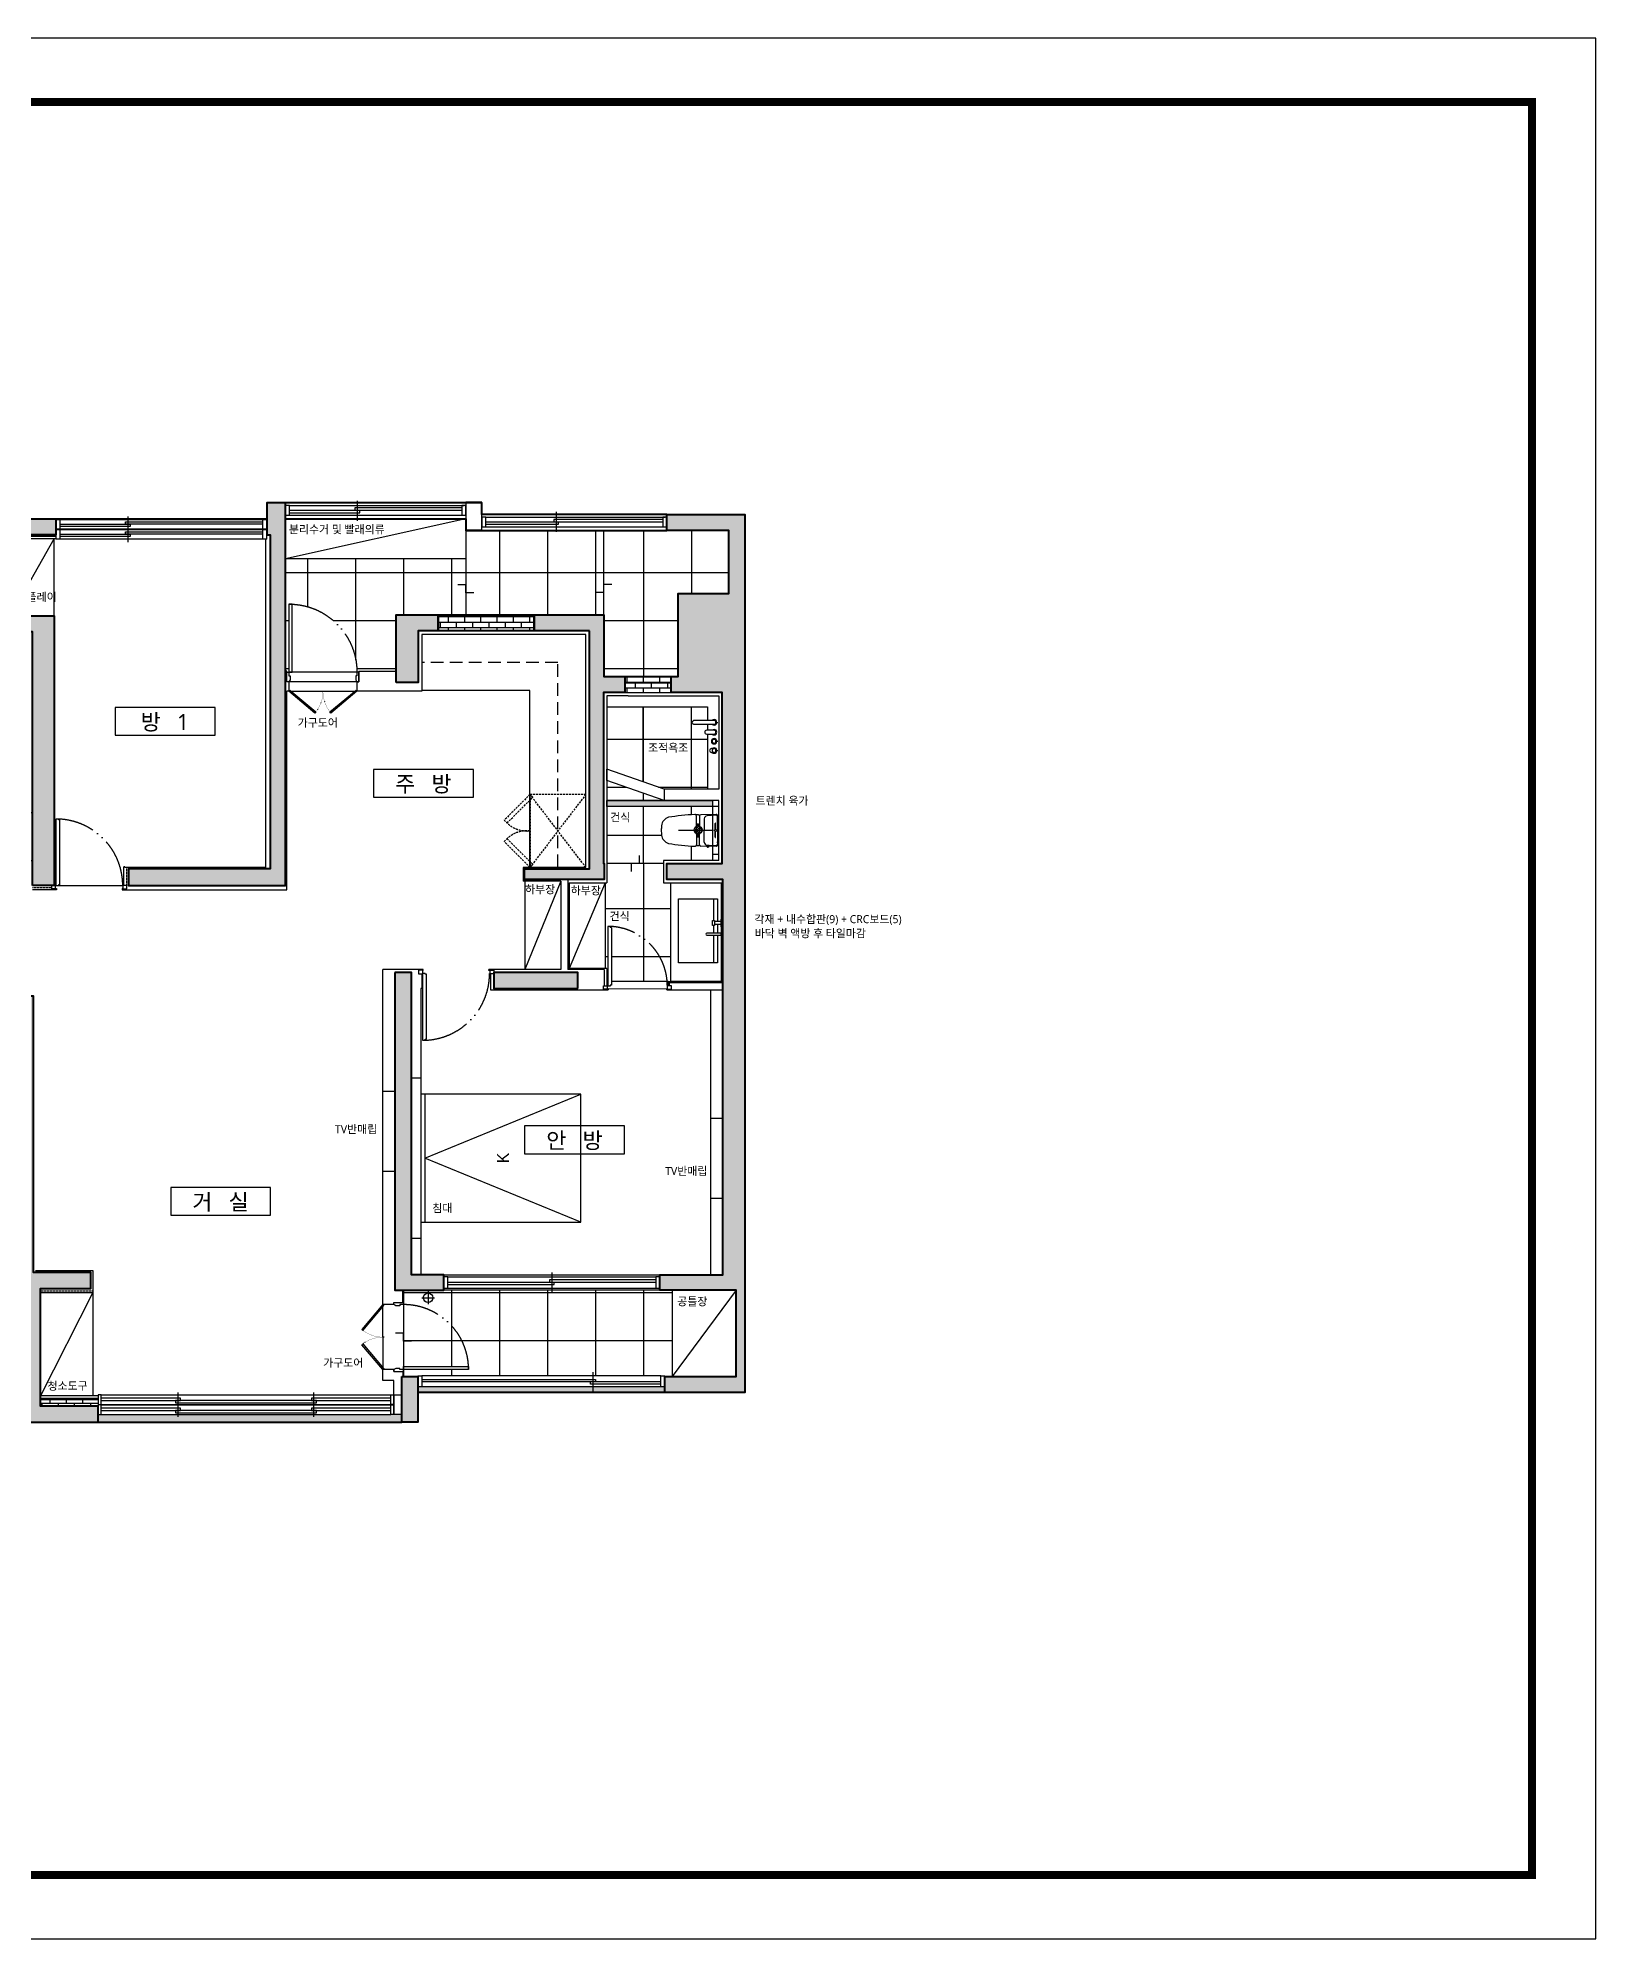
# Model space of a CAD drawing. Header units: millimetres. Extents: x 0 to 460316, y -63250 to 103204.
# Drawn here: x 182121 to 201600, y 79444 to 103204 of the extents above; entities that cross this region are included whole.
import ezdxf
from ezdxf.enums import TextEntityAlignment as Align

# ---------------------------------------------------------------- set-up
doc = ezdxf.new("R2010")
doc.units = ezdxf.units.MM
doc.header["$LTSCALE"] = 25
for name, pattern in [('ACAD_ISO05W100', [33, 24, -3, 0, -3, 0, -3]), ('DASHED', [0.75, 0.5, -0.25]), ('DASHEDX2', [1.5, 1, -0.5]), ('DOT', [0.25, 0, -0.25]), ('HIDDEN', [9.525, 6.35, -3.175])]:
    doc.linetypes.add(name, pattern=pattern)
for name, color, linetype in [('06-FUR', 6, 'Continuous'), ('2-con', 2, 'Continuous'), ('3.기호.계단선', 30, 'Continuous'), ('ac-door', 30, 'Continuous'), ('ac-furniture', 152, 'Continuous'), ('ac-insul', 5, 'BATTING'), ('ac-Ref', 8, 'Continuous'), ('ac-text', 7, 'Continuous'), ('ac-wall', 241, 'Continuous'), ('ac-wall-con', 2, 'Continuous'), ('ac-wall-fin', 3, 'Continuous'), ('ac-window', 140, 'Continuous'), ('BATH', 4, 'Continuous'), ('CO-BATH', 6, 'Continuous'), ('가구', 1, 'Continuous')]:
    doc.layers.add(name, color=color, linetype=linetype)
doc.styles.add('HY견고딕', font='H2GTRE.TTF')
doc.styles.add('맑은고딕', font='malgun.ttf')
doc.styles.add('이윤정', font='l_10646.ttf')
doc.linetypes.add('BATTING', pattern='A,0.00254,-2.54,[134,ltypeshp.shx,S=2.54,R=0,X=-2.54,Y=0],-5.08,[134,ltypeshp.shx,S=2.54,R=180,X=2.54,Y=0],-2.54', length=10.16254)
pattern_1 = [(0, (88293.97, 30524.83), (0, 600), []), (90, (88293.97, 30524.83), (-600, 4e-14), [])]
pattern_2 = [(0, (88293.9694, 30524.8325), (0, 6.985), [5.08, -1.905]), (90, (88293.9694, 30524.8325), (-6.985, 4e-16), [5.08, -1.905])]
pattern_3 = [(0, (88293.97, 30524.83), (0, 67.7418), []), (90, (88293.97, 30524.83), (-101.6, 67.7418), [67.7418, -67.7418])]

# ---------------------------------------------------------------- blocks, each defined once
blk = doc.blocks.new('*U367')
at = {"layer": 'ac-door'}
for p, q in [((-65, 120), (-65, 933)), ((-65, 933), (-25, 933)), ((-25, 933), (-25, 120)), ((-863, 120), (-838, 120)), ((-863, 0), (-863, 120)), ((-838, 120), (-838, 75)), ((-838, 75), (-823, 75)), ((-823, 25), (-838, 0)), ((-823, 75), (-823, 25)), ((-25, 120), (-65, 120)), ((-25, 75), (-40, 75)), ((-40, 75), (-40, 25)), ((-40, 25), (-25, 0)), ((0, 120), (-25, 120)), ((-25, 120), (-25, 75)), ((-25, 0), (0, 0)), ((0, 0), (0, 120)), ((-838, 0), (-863, 0))]:
    blk.add_line(p, q, dxfattribs=at)
at = {"layer": 'ac-Ref'}
blk.add_line((-838, 120), (-25, 120), dxfattribs=at)
at = {"layer": 'ac-Ref', "linetype": 'ACAD_ISO05W100'}
blk.add_arc((-25, 120), 813, 90, 180, dxfattribs=at)
blk = doc.blocks.new('*U369')
at = {"layer": 'ac-door'}
for p, q in [((-65, 120), (-65, 970)), ((-65, 970), (-25, 970)), ((-25, 970), (-25, 120)), ((-900, 120), (-875, 120)), ((-900, 0), (-900, 120)), ((-875, 120), (-875, 75)), ((-875, 75), (-860, 75)), ((-860, 25), (-875, 0)), ((-860, 75), (-860, 25)), ((-25, 120), (-65, 120)), ((-25, 75), (-40, 75)), ((-40, 75), (-40, 25)), ((-40, 25), (-25, 0)), ((0, 120), (-25, 120)), ((-25, 120), (-25, 75)), ((-25, 0), (0, 0)), ((0, 0), (0, 120)), ((-875, 0), (-900, 0))]:
    blk.add_line(p, q, dxfattribs=at)
at = {"layer": 'ac-Ref'}
blk.add_line((-875, 120), (-25, 120), dxfattribs=at)
at = {"layer": 'ac-Ref', "linetype": 'ACAD_ISO05W100'}
blk.add_arc((-25, 120), 850, 90, 180, dxfattribs=at)
blk = doc.blocks.new('룸 태그')
at = {"layer": 'ac-text'}
blk.add_lwpolyline([(27196, 82697), (28446, 82697), (28446, 83044), (27196, 83044)], close=True, dxfattribs=at)
at = {"layer": 'ac-text', "style": '맑은고딕'}
blk.add_attdef('룸태그', text='', height=170, dxfattribs=at).set_placement((27819, 82785), align=Align.CENTER)

msp = doc.modelspace()

# ---------------------------------------------------------------- hatches: boundary and pattern name
h = msp.add_hatch()
h.set_pattern_fill('_USER', color=256, scale=600, double=1, pattern_type=0)
h.set_pattern_definition(pattern_1)
h.paths.add_polyline_path([(187468.04, 96695.09), (185213.04, 96695.09), (185213.04, 95288.09), (185233.04, 95288.09), (185233.04, 95278.09), (185258.04, 95278.09), (185258.04, 96128.09), (185298.04, 96128.09), (185298.04, 96127.15, -0.40049131), (186108.04, 95278.09), (186108.04, 95278.09), (186133.04, 95278.09), (186133.04, 95288.26), (186600.04, 95288.26), (186600.04, 95995.09), (187125.04, 95995.09), (187468.04, 95995.09)])
h.paths.add_polyline_path([(189193.04, 97050.09), (187468.04, 97050.09), (187468.04, 96695.09), (187468.04, 95995.09), (188325.04, 95995.09), (189193.04, 95995.09)])
h.paths.add_polyline_path([(190123.04, 96260.09), (190758.04, 96260.09), (190758.04, 97050.09), (189983.04, 97050.09), (189193.04, 97050.09), (189193.04, 95995.09), (189193.04, 95223.97), (189458.04, 95223.97), (190038.04, 95223.97), (190123.04, 95223.97)])
h.paths.add_polyline_path([(190049.04, 87553.09), (189896.04, 87553.09), (187196.04, 87553.09), (186681.04, 87553.09), (186681.04, 87398.09), (186691.04, 87398.09), (186691.04, 87373.09, -0.39987179), (187503.18, 86599.97), (187504.17, 86599.97), (187504.17, 86559.97), (186691.04, 86559.97), (186691.04, 86534.97), (186681.04, 86534.97), (186681.04, 86473.09), (186871.04, 86473.09), (186871.04, 86483.09), (186921.04, 86483.09), (189909.04, 86483.09), (189959.04, 86483.09), (189959.04, 86473.09), (190049.04, 86473.09)])
h.paths.add_polyline_path([(187058.04, 87458.09, -1), (186938.04, 87458.09, -1)], flags=16)
h.paths.add_polyline_path([(186691.04, 87373.09), (186691.04, 86599.97), (187503.18, 86599.97, 0.39987179)], flags=17)
h.paths.add_polyline_path([(182053.04, 94000.11), (182028.04, 94000.11), (181138.04, 94000.11), (181113.04, 94000.11), (181113.04, 93990.09), (181043.12, 93990.09), (181043.12, 92900.67), (182053.04, 92900.67)])
h = msp.add_hatch()
h.set_pattern_fill('_USER', color=256, scale=600, double=1, pattern_type=0)
h.set_pattern_definition([(0, (185490.7, 128039.4), (0, 600), []), (90, (185490.7, 128039.4), (-600, 4e-14), [])])
h.paths.add_polyline_path([(189917.3, 93241.49, -0.03623467), (189913.04, 93300.09, -0.03623467), (189917.3, 93358.69, -0.29207794), (190002.58, 93463.48, -0.02188719), (190330.6, 93499.29, -0.21289575), (190346.02, 93494, -0.00321522), (190374.3, 93494.79, -0.42023859), (190391.64, 93480.45, -0.40725239), (190406.28, 93495.44), (190553.04, 93498.94), (190553.04, 93600.09), (189231.04, 93600.09), (189231.04, 92885.09), (189943.04, 92885.09), (189943.04, 92925.09), (190553.04, 92925.09), (190553.04, 93101.24), (190506.68, 93102.34), (190506.68, 93095.14, -0.41421356), (190502.68, 93091.14), (190490.56, 93091.14, -0.41421356), (190486.56, 93095.14), (190486.56, 93102.82), (190406.28, 93104.74, -0.40725239), (190391.64, 93119.73, -0.42023859), (190374.3, 93105.39, -0.00321522), (190346.02, 93106.18, -0.21289575), (190330.6, 93100.89, -0.02188719), (190002.58, 93136.7, -0.29207794)])
h.paths.add_polyline_path([(189681.04, 94843.09), (189231.04, 94843.09), (189231.04, 94065.09), (189681.04, 93908.84)])
h.paths.add_polyline_path([(189231.04, 93925.09), (189231.04, 93675.09), (189951.04, 93675.09)])
h.paths.add_polyline_path([(190493.04, 94503.27), (190480.81, 94503.27, -1), (190480.81, 94551.03), (190493.04, 94551.03), (190493.04, 94626.24), (190324.53, 94626.24, -1), (190324.53, 94673.99), (190493.04, 94673.99), (190493.04, 94843.09), (189681.04, 94843.09), (189681.04, 93908.84), (189951.04, 93815.09), (190493.04, 93815.09)])
h.paths.add_polyline_path([(189720.07, 94246.84), (190330.2, 94246.84), (190330.2, 94416.7), (189720.07, 94416.7)], flags=24)
h = msp.add_hatch()
h.set_pattern_fill('_USER', color=256, scale=600, double=1, pattern_type=0)
h.set_pattern_definition(pattern_1)
h.paths.add_polyline_path([(190033.04, 92645.09), (189943.04, 92645.09), (189943.04, 92885.09), (189231.04, 92885.09), (189231.04, 92645.09), (189210.54, 92645.09), (189210.54, 91575.09), (189231.04, 91575.09), (189231.04, 91412.09), (189243.04, 91412.09), (189243.04, 92100.09), (189275.04, 92100.09), (189275.04, 92099.4, -0.37927724), (189986.79, 91412.09), (190001.04, 91412.09), (190033.04, 91412.09)])
h.paths.add_polyline_path([(189275.04, 92099.4), (189275.04, 92088.09), (189290.04, 92088.09), (189290.04, 91412.09), (189986.79, 91412.09, 0.37927724)], flags=17)
at = {"layer": '3.기호.계단선', "true_color": 0x939598}
h = msp.add_hatch(dxfattribs=at)
h.set_pattern_fill('CROSS', color=252, scale=50)
h.set_pattern_definition([(0, (185490.693, 128039.403), (12.5, 12.5), [6.25, -18.75]), (90, (185493.818, 128036.278), (-12.5, 12.5), [6.25, -18.75])])
h.paths.add_polyline_path([(190553.04, 93675.09), (189231.04, 93675.09), (189231.04, 93600.09), (190553.04, 93600.09)])
at = {"layer": '3.기호.계단선'}
h = msp.add_hatch(dxfattribs=at)
h.set_pattern_fill('CROSS', color=256, scale=50)
h.set_pattern_definition([(0, (170079.059, 129724.65), (12.5, 12.5), [6.25, -18.75]), (90, (170082.184, 129721.525), (-12.5, 12.5), [6.25, -18.75])])
edge = h.paths.add_edge_path()
edge.add_arc((190373.04, 93305.09), 50, 0, 360)
at = {"layer": 'ac-Ref'}
h = msp.add_hatch(color=256, dxfattribs=at)
h.dxf.hatch_style = 1
h.paths.add_polyline_path([(182323.04, 95983.39), (181778.04, 95983.39), (181778.04, 96993.39), (182343.04, 96993.39), (182343.04, 97193.39), (181578.04, 97193.39), (181578.04, 95783.39), (182053.04, 95783.39), (182053.04, 92610.09), (182323.04, 92610.09)])
h.paths.add_polyline_path([(185213.04, 95150.09), (185213.04, 97395.09), (184983.04, 97395.09), (184983.04, 96993.39), (185023.04, 96993.39), (185023.04, 92818.39), (183253.04, 92818.39), (183253.04, 92610.09), (185213.04, 92610.09)])
h.paths.add_polyline_path([(189191.04, 95023.09), (189458.04, 95023.09), (189458.04, 95223.97), (189193.04, 95223.97), (189193.04, 95995.09), (188325.04, 95995.09), (188325.04, 95795.09), (189015.04, 95795.09), (189015.04, 92820.09), (188203.04, 92820.09), (188203.04, 92685.09), (189198.04, 92685.09), (189198.04, 92885.09), (189191.04, 92885.09)])
h.paths.add_polyline_path([(190958.04, 97250.09), (189983.04, 97250.09), (189983.04, 97050.09), (190758.04, 97050.09), (190758.04, 96260.09), (190123.04, 96260.09), (190123.04, 95223.97), (190038.04, 95223.97), (190038.04, 95023.09), (190673.04, 95023.09), (190673.04, 92885.09), (190673.04, 92685.09), (190683.04, 92685.09), (190683.04, 87745.09), (189896.04, 87745.09), (189896.04, 87553.09), (190849.04, 87553.09), (190849.04, 86473.09), (189959.04, 86473.09), (189959.04, 86273.09), (190958.04, 86273.09)])
h.paths.add_polyline_path([(187125.04, 95995.09), (186600.04, 95995.09), (186600.04, 95150.09), (186875.04, 95150.09), (186875.04, 95795.09), (187125.04, 95795.09)])
h.paths.add_polyline_path([(188868.04, 91525.09), (187818.04, 91525.09), (187818.04, 91325.09), (188868.04, 91325.09)])
h.paths.add_polyline_path([(186791.04, 91525.09), (186581.04, 91525.09), (186581.04, 87553.09), (187196.04, 87553.09), (187196.04, 87745.09), (186791.04, 87745.09)])
h.paths.add_polyline_path([(186871.04, 86473.09), (186671.04, 86473.09), (186671.04, 85903.09), (186871.04, 85903.09)])
h.paths.add_polyline_path([(182151.04, 87573.09), (182781.04, 87573.09), (182781.04, 87773.09), (182063.04, 87773.09), (182063.04, 91228.09), (181873.04, 91228.09), (181873.04, 86288.09), (181858.04, 86288.09), (181858.04, 86088.09), (181951.04, 86088.09), (181951.04, 85903.09), (182871.04, 85903.09), (182871.04, 86103.09), (182151.04, 86103.09)])
h.paths.add_polyline_path([(178858.04, 91028.09), (180943.04, 91028.09), (180943.04, 91228.09), (178893.04, 91228.09), (178893.04, 93393.09), (180493.04, 93393.09), (180493.04, 91993.09), (180693.04, 91993.09), (180693.04, 93990.09), (181113.04, 93990.09), (181113.04, 94190.09), (180493.04, 94190.09), (180493.04, 93563.09), (178658.04, 93563.09), (178658.04, 86088.09), (179278.04, 86088.09), (179278.04, 86288.09), (178858.04, 86288.09)])
h = msp.add_hatch(dxfattribs=at)
h.set_pattern_fill('ANGLE', color=256)
h.set_pattern_definition(pattern_2)
h.paths.add_polyline_path([(183243.04, 97193.68), (182343.04, 97193.39), (182343.04, 97173.39), (183243.04, 97173.39)])
h.paths.add_polyline_path([(184983.04, 97194.24), (183243.04, 97193.68), (183243.04, 97173.39), (184983.04, 97173.39)])
h = msp.add_hatch(color=256, dxfattribs=at)
h.dxf.hatch_style = 1
h.paths.add_polyline_path([(186671.04, 85998.09), (186571.04, 85998.09), (186531.04, 85998.09), (182911.04, 85998.09), (182871.04, 85998.09), (182871.04, 85903.09), (186671.04, 85903.09)])
h.paths.add_polyline_path([(186921.04, 86343.09), (186871.04, 86343.09), (186871.04, 86273.09), (189959.04, 86273.09), (189959.04, 86343.09), (189909.04, 86343.09)])
h.paths.add_polyline_path([(184983.04, 97194.24), (183243.04, 97193.68), (183243.04, 97183.39), (184983.04, 97183.39)])
h = msp.add_hatch(color=256, dxfattribs=at)
h.dxf.hatch_style = 1
h.paths.add_polyline_path([(190958.04, 97250.09), (189983.04, 97250.09), (189983.04, 97050.09), (190758.04, 97050.09), (190758.04, 96260.09), (190123.04, 96260.09), (190123.04, 95223.97), (190038.04, 95223.97), (190038.04, 95023.09), (190673.04, 95023.09), (190673.04, 92885.09), (189983.04, 92885.09), (189983.04, 92685.09), (190683.04, 92685.09), (190683.04, 87745.09), (189896.04, 87745.09), (189896.04, 87553.09), (190849.04, 87553.09), (190849.04, 86473.09), (189959.04, 86473.09), (189959.04, 86273.09), (190958.04, 86273.09)])
h = msp.add_hatch(dxfattribs=at)
h.set_pattern_fill('AR-BRSTD', color=256)
h.set_pattern_definition([(0, (88293.97, 30871.676), (0, 67.7418), []), (90, (88293.97, 30871.68), (-101.6, 67.7418), [67.7418, -67.7418])])
h.paths.add_polyline_path([(188325.04, 95995.09), (187125.04, 95995.09), (187125.04, 95795.09), (188325.04, 95795.09)])
h = msp.add_hatch(dxfattribs=at)
h.set_pattern_fill('AR-BRSTD', color=256)
h.set_pattern_definition(pattern_3)
h.paths.add_polyline_path([(189458.04, 95223.97), (189458.04, 95143.97), (190038.04, 95143.97), (190038.04, 95223.97)])
h = msp.add_hatch(dxfattribs=at)
h.set_pattern_fill('AR-BRSTD', color=256)
h.set_pattern_definition(pattern_3)
h.paths.add_polyline_path([(190038.04, 95143.97), (189458.04, 95143.97), (189458.04, 95023.09), (190038.04, 95023.09)])
h = msp.add_hatch(dxfattribs=at)
h.set_pattern_fill('ANGLE', color=256)
h.set_pattern_definition(pattern_2)
h.paths.add_polyline_path([(189959.04, 86343.09), (189909.04, 86343.09), (186921.04, 86343.09), (186871.04, 86343.09), (186871.04, 86273.09), (189959.04, 86273.09)])
h = msp.add_hatch(dxfattribs=at)
h.set_pattern_fill('AR-BRSTD', color=256)
h.set_pattern_definition(pattern_3)
h.paths.add_polyline_path([(182871.04, 86183.09), (182151.04, 86183.09), (182151.04, 86103.09), (182871.04, 86103.09), (182871.04, 86118.09), (182911.04, 86118.09), (183871.04, 86118.09), (183871.04, 86123.09), (182911.04, 86123.09), (182871.04, 86123.09)])
h = msp.add_hatch(dxfattribs=at)
h.set_pattern_fill('ANGLE', color=256)
h.set_pattern_definition(pattern_2)
h.paths.add_polyline_path([(182911.04, 85998.09), (182871.04, 85998.09), (182871.04, 85903.09), (186671.04, 85903.09), (186671.04, 85998.09), (186571.04, 85998.09), (186531.04, 85998.09)])

# ---------------------------------------------------------------- linework, layer by layer
for p, q in [((186918.04, 87458.09), (187078.04, 87458.09)), ((186998.04, 87538.09), (186998.04, 87378.09))]:
    msp.add_line(p, q)
for points in [[(187568.04, 96267.76), (187468.04, 96267.76), (187468.04, 96367.76), (187368.04, 96367.76)], [(189093.04, 96278.91), (189193.04, 96278.91), (189193.04, 96378.91), (189293.04, 96378.91)], [(189637.04, 92985.09), (189637.04, 92885.09), (189537.04, 92885.09), (189537.04, 92785.09)], [(186791.04, 86916.53), (186691.04, 86916.53), (186691.04, 87016.53), (186591.04, 87016.53)]]:
    msp.add_lwpolyline(points)
msp.add_circle((186998.04, 87458.09), 60)
at = {"layer": '06-FUR', "color": 7, "linetype": 'DASHEDX2'}
for points in [[(188970.04, 92838.09), (188272.04, 93750.09), (187949.6, 93427.65), (187984.96, 93392.29), (188307.4, 93714.73), (188272.04, 93750.09)], [(188970.04, 93750.09), (188272.04, 92838.09), (187949.6, 93160.53), (187984.96, 93195.89), (188307.4, 92873.44), (188272.04, 92838.09)]]:
    msp.add_lwpolyline(points, dxfattribs=at)
msp.add_lwpolyline([(188970.04, 92838.09), (188970.04, 93750.09), (188272.04, 93750.09), (188272.04, 92838.09)], close=True, dxfattribs=at)
msp.add_lwpolyline([(187972.41, 93404.84, 0.231931), (188272.04, 93294.09, 0.231931), (187972.41, 93183.33)], format="xyb", dxfattribs=at)
at = {"layer": '2-con', "lineweight": 40}
for p, q in [((182343.04, 97193.39), (184983.04, 97194.24)), ((189959.04, 86273.09), (186871.04, 86273.09)), ((182871.04, 85903.09), (186671.04, 85903.09))]:
    msp.add_line(p, q, dxfattribs=at)
at = {"layer": '2-con'}
for p, q in [((182871.04, 86103.09), (182871.04, 85903.09)), ((186671.04, 85903.09), (186671.04, 86103.09))]:
    msp.add_line(p, q, dxfattribs=at)
at = {"layer": '2-con', "lineweight": 40}
for points in [[(182053.04, 92610.09), (182053.04, 95783.39), (181578.04, 95783.39), (181578.04, 97193.39), (182343.04, 97193.39), (182343.04, 96993.39), (181778.04, 96993.39), (181778.04, 95983.39), (182323.04, 95983.39), (182323.04, 92610.09), (182053.04, 92610.09)], [(185213.04, 97195.09), (187468.04, 97195.09), (187468.04, 97050.09), (189983.04, 97050.09), (189983.04, 97250.09), (187668.04, 97250.09), (187668.04, 97395.09), (185213.04, 97395.09)], [(186600.04, 95150.09), (186600.04, 95995.09), (187125.04, 95995.09), (187125.04, 95795.09), (186875.04, 95795.09), (186875.04, 95150.09), (186600.04, 95150.09)], [(186581.04, 91525.09), (186581.04, 87553.09), (187196.04, 87553.09), (187196.04, 87745.09), (186791.04, 87745.09), (186791.04, 91525.09), (186581.04, 91525.09)], [(181873.04, 91228.09), (181873.04, 86288.09), (181858.04, 86288.09), (181858.04, 86088.09), (181951.04, 86088.09), (181951.04, 85903.09), (182871.04, 85903.09), (182871.04, 86103.09), (182151.04, 86103.09), (182151.04, 87573.09), (182781.04, 87573.09), (182781.04, 87773.09), (182063.04, 87773.09), (182063.04, 91228.09), (181873.04, 91228.09)]]:
    msp.add_lwpolyline(points, dxfattribs=at)
for points in [[(185213.04, 97395.09), (184983.04, 97395.09), (184983.04, 96993.39), (185023.04, 96993.39), (185023.04, 92818.39), (183253.04, 92818.39), (183253.04, 92610.09), (185213.04, 92610.09), (185213.04, 95150.09)], [(189983.04, 97050.09), (189983.04, 97250.09), (190958.04, 97250.09), (190958.04, 86273.09), (189959.04, 86273.09), (189959.04, 86473.09), (190849.04, 86473.09), (190849.04, 87553.09), (189896.04, 87553.09), (189896.04, 87745.09), (190683.04, 87745.09), (190683.04, 92685.09), (189983.04, 92685.09), (189983.04, 92885.09), (190673.04, 92885.09), (190673.04, 95023.09), (190038.04, 95023.09), (190038.04, 95223.97), (190123.04, 95223.97), (190123.04, 96260.09), (190758.04, 96260.09), (190758.04, 97050.09)], [(187125.04, 95995.09), (188325.04, 95995.09), (188325.04, 95795.09), (187125.04, 95795.09)], [(189015.04, 95795.09), (188325.04, 95795.09), (188325.04, 95995.09), (189193.04, 95995.09), (189193.04, 95223.97), (189458.04, 95223.97), (189458.04, 95023.09), (189191.04, 95023.09), (189191.04, 92885.09), (189198.04, 92885.09), (189198.04, 92685.09), (188203.04, 92685.09), (188203.04, 92820.09), (189015.04, 92820.09)], [(188868.04, 91325.09), (188868.04, 91525.09), (187818.04, 91525.09), (187818.04, 91325.09)], [(186671.04, 86473.09), (186871.04, 86473.09), (186871.04, 85903.09), (186671.04, 85903.09)]]:
    msp.add_lwpolyline(points, close=True, dxfattribs=at)
at = {"layer": '3.기호.계단선'}
msp.add_circle((190373.04, 93305.09), 50, dxfattribs=at)
at = {"layer": 'ac-door'}
for p, q in [((182375.84, 93442.05), (182343.84, 93442.05)), ((182343.84, 93442.05), (182343.84, 92605.89)), ((182375.84, 93442.05), (182375.84, 93430.05)), ((182390.84, 93430.05), (182375.84, 93430.05)), ((182390.84, 93430.05), (182390.84, 92617.89)), ((182292.2, 92568.09), (182292.2, 92610.09)), ((182292.2, 92610.09), (182340.04, 92610.09)), ((182352.04, 92568.09), (182292.2, 92568.09)), ((182340.04, 92572.09), (182340.04, 92610.09)), ((182340.04, 92572.09), (182352.04, 92572.09)), ((182375.84, 92605.89), (182343.84, 92605.89)), ((182352.04, 92572.09), (182352.04, 92568.09)), ((182375.84, 92617.89), (182375.84, 92605.89)), ((182390.84, 92617.89), (182375.84, 92617.89)), ((183184.2, 92572.09), (183172.2, 92572.09)), ((183172.2, 92572.09), (183172.2, 92568.09)), ((183172.2, 92568.09), (183232.04, 92568.09)), ((183184.2, 92572.09), (183184.2, 92610.09)), ((183232.04, 92610.09), (183184.2, 92610.09)), ((183232.04, 92568.09), (183232.04, 92610.09)), ((189275.04, 92100.09), (189243.04, 92100.09)), ((189243.04, 92100.09), (189243.04, 91354.09)), ((189275.04, 92100.09), (189275.04, 92088.09)), ((189290.04, 92088.09), (189275.04, 92088.09)), ((189290.04, 92088.09), (189290.04, 91366.09)), ((186937.88, 91551.09), (186878.04, 91551.09)), ((186878.04, 91551.09), (186878.04, 91509.09)), ((186878.04, 91509.09), (186925.88, 91509.09)), ((186925.88, 91547.09), (186937.88, 91547.09)), ((186925.88, 91547.09), (186925.88, 91509.09)), ((186937.88, 91547.09), (186937.88, 91551.09)), ((187758.2, 91547.09), (187758.2, 91551.09)), ((187758.2, 91551.09), (187818.04, 91551.09)), ((187770.2, 91547.09), (187758.2, 91547.09)), ((187770.2, 91547.09), (187770.2, 91509.09)), ((187818.04, 91509.09), (187770.2, 91509.09)), ((187818.04, 91551.09), (187818.04, 91509.09)), ((189191.2, 91316.09), (189191.2, 91358.09)), ((189191.2, 91358.09), (189239.04, 91358.09)), ((189251.04, 91316.09), (189191.2, 91316.09)), ((189239.04, 91320.09), (189239.04, 91358.09)), ((189239.04, 91320.09), (189251.04, 91320.09)), ((189275.04, 91354.09), (189243.04, 91354.09)), ((189251.04, 91320.09), (189251.04, 91316.09)), ((189275.04, 91366.09), (189275.04, 91354.09)), ((189290.04, 91366.09), (189275.04, 91366.09)), ((189993.04, 91320.09), (189981.04, 91320.09)), ((189981.04, 91320.09), (189981.04, 91316.09)), ((189981.04, 91316.09), (190040.88, 91316.09)), ((189993.04, 91320.09), (189993.04, 91358.09)), ((190040.88, 91358.09), (189993.04, 91358.09)), ((190040.88, 91316.09), (190040.88, 91358.09))]:
    msp.add_line(p, q, dxfattribs=at)
for points in [[(185269.61, 95053.88), (185595.18, 94780.69), (185583.61, 94766.9), (185258.04, 95040.09)], [(185770.9, 94780.69), (186096.47, 95053.88), (186108.04, 95040.09), (185782.47, 94766.9)], [(186929.88, 91513.09), (186929.88, 90676.77), (186961.88, 90676.77), (186961.88, 90688.77), (186976.88, 90688.77), (186976.88, 91501.09), (186961.88, 91501.09), (186961.88, 91513.09)], [(186169.71, 87061.65), (186183.5, 87050.08), (186444.83, 87361.52), (186431.04, 87373.09)], [(186169.71, 86871.41), (186183.5, 86882.98), (186444.83, 86571.54), (186431.04, 86559.97)]]:
    msp.add_lwpolyline(points, close=True, dxfattribs=at)
at = {"layer": 'ac-furniture'}
for p, q in [((182323.04, 95983.39), (182323.04, 96948.39)), ((188270.04, 95050.09), (186920.04, 95050.09)), ((188270.04, 92838.09), (188270.04, 95050.09)), ((190352.38, 93300.09), (190352.38, 93479.37)), ((190391.64, 93480.45), (190391.64, 93300.09)), ((190449.45, 93445.33), (190449.45, 93300.09)), ((190585.04, 93307.56), (190585.04, 93386.59)), ((190592.04, 93308.59), (190592.04, 93386.59)), ((190616.64, 93308.07), (190616.64, 93472.68)), ((190352.38, 93300.09), (190352.38, 93120.81)), ((190359.43, 93300.09), (190359.43, 93346.41)), ((190359.43, 93300.09), (190359.43, 93253.77)), ((190391.64, 93119.73), (190391.64, 93300.09)), ((190449.45, 93154.85), (190449.45, 93300.09)), ((190576.93, 93306.08), (190611.29, 93311.43)), ((190576.93, 93294.1), (190576.93, 93306.08)), ((190576.93, 93294.1), (190611.29, 93288.75)), ((190585.04, 93213.59), (190585.04, 93292.61)), ((190592.04, 93213.59), (190592.04, 93291.58)), ((190611.29, 93311.43), (190618.29, 93307.03)), ((190611.29, 93288.75), (190611.29, 93311.43)), ((190611.29, 93288.75), (190618.29, 93293.15)), ((190616.64, 93292.11), (190616.64, 93127.5)), ((190618.04, 93144.36), (190618.04, 93156.84)), ((190618.04, 93144.36), (190618.04, 93131.87)), ((190618.29, 93307.03), (190623.04, 93312.48)), ((190618.29, 93293.15), (190618.29, 93307.03)), ((190618.29, 93293.15), (190623.04, 93287.7)), ((190623.04, 93324.09), (190633.04, 93324.09)), ((190623.04, 93276.09), (190623.04, 93324.09)), ((190623.04, 93276.09), (190633.04, 93276.09)), ((190486.56, 93095.14), (190486.56, 93102.82)), ((190502.68, 93091.14), (190490.56, 93091.14)), ((190506.68, 93095.14), (190506.68, 93102.34)), ((188205.54, 92665.09), (188205.54, 91560.09)), ((189210.54, 92645.09), (189210.54, 91575.09)), ((188908.88, 90005.09), (186908.88, 90005.09)), ((186908.88, 90005.09), (186908.88, 88405.09)), ((186958.88, 90005.09), (186958.88, 88405.09)), ((188908.88, 88405.09), (188908.88, 90005.09)), ((186908.88, 88405.09), (188908.88, 88405.09)), ((182808.04, 87523.09), (182808.04, 86233.09)), ((190049.04, 87553.09), (190049.04, 86473.09))]:
    msp.add_line(p, q, dxfattribs=at)
at = {"layer": 'ac-furniture', "linetype": 'HIDDEN'}
for p, q in [((188620.04, 95400.09), (186920.04, 95400.09)), ((188620.04, 92838.09), (188620.04, 95400.09))]:
    msp.add_line(p, q, dxfattribs=at)
at = {"layer": 'ac-furniture'}
for points in [[(185213.04, 97195.09), (187468.04, 97195.09), (187468.04, 96695.09), (185213.04, 96695.09)], [(190033.04, 92645.09), (190668.04, 92645.09), (190668.04, 91412.09), (190033.04, 91412.09)]]:
    msp.add_lwpolyline(points, close=True, dxfattribs=at)
for points in [[(190391.64, 93480.45, 0.37172398), (190376.94, 93494.85, 0.00351517), (190346.02, 93494, 0.32054123)], [(190352.38, 93382.65), (190376.57, 93382.65, -0.41421356), (190380.57, 93378.65), (190380.57, 93362.18, -0.41421356), (190376.57, 93358.18), (190361, 93358.18), (190352.38, 93358.18)], [(190616.64, 93472.68), (190616.64, 93485.09, 0.42120917), (190601.28, 93500.09), (190406.28, 93495.44, 0.00165857)], [(190361, 93358.18), (190361, 93348.41, -0.41421356), (190359, 93346.41), (190352.38, 93346.41)], [(190361, 93242), (190361, 93251.77, 0.41421356), (190359, 93253.77), (190352.38, 93253.77)], [(190352.38, 93217.53), (190376.57, 93217.53, 0.41421356), (190380.57, 93221.53), (190380.57, 93238, 0.41421356), (190376.57, 93242), (190361, 93242), (190352.38, 93242)], [(190391.64, 93119.73, -0.37172398), (190376.94, 93105.33, -0.00351517), (190346.02, 93106.18, -0.32054123)], [(190616.64, 93127.5), (190616.64, 93115.09, -0.42120917), (190601.28, 93100.09), (190406.28, 93104.74, -0.00165857)]]:
    msp.add_lwpolyline(points, format="xyb", dxfattribs=at)
for centre in [(190366.64, 93370.09), (190366.64, 93230.09)]:
    msp.add_circle(centre, 8, dxfattribs=at)
for centre, radius, start, end in [((190041.99, 93344.31), 125.52, 108.296401, 173.424078), ((190575.41, 89736.45), 3770.8, 93.707679, 98.737708), ((190332.38, 93479.37), 20, 0, 92.333296), ((190406.64, 93480.45), 15, 91.365089, 180), ((190489.41, 93443.59), 40, 95.943748, 177.512908), ((190588.82, 92488.75), 1000, 89.311594, 95.943748), ((190588.54, 93386.59), 3.5, 0, 180), ((190600.64, 93472.68), 16, 0, 89.311594), ((190318.93, 93300.09), 405.89, 171.699257, 180), ((190318.93, 93300.09), 405.89, 180, 188.300743), ((190041.99, 93255.87), 125.52, 186.575922, 251.703599), ((190489.41, 93156.59), 40, 182.487092, 264.056252), ((190588.54, 93213.59), 3.5, 180, 0), ((190633.04, 93156.84), 15, 90, 180), ((190575.41, 96863.73), 3770.8, 261.262292, 266.292321), ((190332.38, 93120.81), 20, 267.666704, 0), ((190406.64, 93119.73), 15, 180, 268.634911), ((190588.82, 94111.43), 1000, 264.056252, 270.688406), ((190490.56, 93095.14), 4, 180, 270), ((190502.68, 93095.14), 4, 270, 0), ((190600.64, 93127.5), 16, 270.688406, 0), ((190633.04, 93131.87), 15, 180, 270)]:
    msp.add_arc(centre, radius, start, end, dxfattribs=at)
at = {"layer": 'ac-insul', "linetype": 'BATTING', "ltscale": 0.05}
for p, q in [((181778.04, 96977.63), (182343.04, 96977.63)), ((182871.04, 86201.24), (182151.04, 86201.24))]:
    msp.add_line(p, q, dxfattribs=at)
at = {"layer": 'ac-Ref'}
for p, q in [((187468.04, 97195.09), (185213.04, 96695.09)), ((182323.04, 96948.39), (181778.04, 95983.39)), ((187468.04, 97050.09), (187468.04, 95995.09)), ((189193.04, 95995.09), (189193.04, 97050.09)), ((186133.04, 95158.09), (185233.04, 95158.09)), ((185286.05, 95040.09), (186080.04, 95040.09)), ((189458.04, 95223.97), (190038.04, 95223.97)), ((189458.04, 95143.97), (190038.04, 95143.97)), ((190597.41, 94650.12), (190620.51, 94650.12)), ((190573.53, 94551.03), (190480.81, 94551.03)), ((190480.81, 94503.27), (190573.53, 94503.27)), ((190597.41, 94413.7), (190620.44, 94413.7)), ((190573.53, 94321.96), (190540.64, 94321.96)), ((190540.64, 94274.2), (190573.53, 94274.2)), ((190597.41, 94298.08), (190621.41, 94298.08)), ((189231.04, 93925.09), (189231.04, 94065.09)), ((190553.04, 93300.09), (190128.48, 93300.09)), ((188655.54, 92665.09), (188206.87, 91560.09)), ((189198.04, 92885.09), (189194.54, 92885.09)), ((189943.04, 92885.09), (189231.04, 92885.09)), ((182340.04, 92610.09), (183184.2, 92610.09)), ((189210.54, 92645.09), (188760.54, 91575.09)), ((190128.04, 91645.09), (190128.04, 92445.09)), ((190128.04, 92445.09), (190618.04, 92445.09)), ((190568.04, 92445.09), (190568.04, 92171.82)), ((190618.04, 92445.09), (190618.04, 92161.82)), ((190568.04, 92112.88), (190568.04, 92016.72)), ((190568.04, 91991.72), (190568.04, 91645.09)), ((190663.04, 92161.82), (190580.55, 92161.82)), ((190663.04, 92122.88), (190580.55, 92122.88)), ((190618.04, 92122.88), (190618.04, 92016.72)), ((190618.04, 91991.72), (190618.04, 91645.09)), ((190618.04, 91645.09), (190128.04, 91645.09)), ((189243.04, 91412.09), (189231.04, 91412.09)), ((189981.04, 91316.09), (189251.04, 91318.09)), ((190001.04, 91412.09), (189290.04, 91412.09)), ((186958.88, 89205.09), (188908.88, 90005.09)), ((188908.88, 88405.09), (186958.88, 89205.09)), ((182808.04, 87523.09), (182151.04, 86233.09)), ((190849.04, 87553.09), (190049.04, 86473.09)), ((186431.04, 86966.53), (186431.04, 87345.09)), ((186431.04, 86966.53), (186431.04, 86587.97)), ((186449.04, 86966.53), (186431.04, 86966.53)), ((182871.04, 86183.09), (182151.04, 86183.09))]:
    msp.add_line(p, q, dxfattribs=at)
for points in [[(168000, 79443.8), (201600, 79443.8), (201600, 103203.8), (168000, 103203.8)], [(189231.04, 93675.09), (190553.04, 93675.09), (190553.04, 93600.09), (189231.04, 93600.09)]]:
    msp.add_lwpolyline(points, close=True, dxfattribs=at)
at = {"layer": 'ac-Ref', "const_width": 100}
msp.add_lwpolyline([(168800, 80243.8), (200800, 80243.8), (200800, 102403.8), (168800, 102403.8)], close=True, dxfattribs=at)
at = {"layer": 'ac-Ref'}
msp.add_lwpolyline([(190573.53, 94673.99), (190324.53, 94673.99, 1), (190324.53, 94626.24), (190573.53, 94626.24, 1)], format="xyb", close=True, dxfattribs=at)
for points in [[(190549.5, 94626.24, 0.19974903), (190573.53, 94616.24, 1), (190573.53, 94683.99, 0.19974903), (190549.5, 94673.99)], [(190549.5, 94503.27, 0.19974903), (190573.53, 94493.27, 1), (190573.53, 94561.03, 0.19974903), (190549.5, 94551.03)], [(190549.5, 94274.2, 0.19974903), (190573.53, 94264.2, 1), (190573.53, 94331.96, 0.19974903), (190549.5, 94321.96)]]:
    msp.add_lwpolyline(points, format="xyb", dxfattribs=at)
at = {"layer": 'ac-Ref', "linetype": 'DOT'}
for centre, radius, start, end in [((185258.04, 95040.09), 425, 320, 0), ((186108.04, 95040.09), 425, 180, 220), ((186431.04, 87373.09), 406.56, 230, 270), ((186431.04, 86559.97), 406.56, 90, 130)]:
    msp.add_arc(centre, radius, start, end, dxfattribs=at)
at = {"layer": 'ac-Ref'}
for centre, radius, start, end in [((190480.81, 94527.15), 23.88, 90, 270), ((190573.53, 94413.7), 33.88, 90, 270), ((190573.53, 94413.7), 23.88, 90, 270), ((190573.53, 94527.15), 23.88, 270, 90), ((190573.53, 94413.7), 33.88, 270, 90), ((190573.53, 94413.7), 23.88, 270, 90), ((190540.64, 94298.08), 23.88, 90, 270), ((190573.53, 94298.08), 23.88, 90, 270), ((190573.53, 94298.08), 23.88, 270, 90)]:
    msp.add_arc(centre, radius, start, end, dxfattribs=at)
at = {"layer": 'ac-Ref', "linetype": 'ACAD_ISO05W100'}
for centre, radius, start, end in [((182344.04, 92606.09), 836.16, 0, 90), ((189243.04, 91354.09), 746, 0, 90), ((186929.88, 91513.09), 836.32, 270, 0)]:
    msp.add_arc(centre, radius, start, end, dxfattribs=at)
at = {"layer": 'ac-wall', "linetype": 'DASHED'}
for p, q in [((182323.04, 92610.09), (182323.04, 92830.39)), ((183229.12, 92616.09), (183229.12, 92836.39)), ((182053.04, 92587.59), (182292.2, 92587.59)), ((182151.04, 87545.68), (182808.04, 87545.68))]:
    msp.add_line(p, q, dxfattribs=at)
at = {"layer": 'ac-wall-con'}
msp.add_lwpolyline([(189998.04, 95023.09), (190038.04, 95023.09), (190038.04, 95223.97), (189458.04, 95223.97), (189458.04, 95023.09), (190038.04, 95023.09)], dxfattribs=at)
msp.add_lwpolyline([(187196.04, 87745.09), (189896.04, 87745.09), (189896.04, 87553.09), (187196.04, 87553.09)], close=True, dxfattribs=at)
at = {"layer": 'ac-wall-fin'}
for p, q in [((181778.04, 96948.39), (182343.04, 96948.39)), ((184968.04, 92836.39), (184968.04, 96938.39)), ((188970.04, 95750.09), (186920.04, 95750.09)), ((186920.04, 95750.09), (186920.04, 95040.09)), ((188970.04, 92838.09), (188970.04, 95750.09)), ((185233.04, 95288.09), (185213.04, 95288.09)), ((185233.04, 95158.09), (185233.04, 95288.09)), ((186133.04, 95288.26), (186600.04, 95288.26)), ((186133.04, 95288.26), (186133.04, 95158.09)), ((185233.04, 92559.09), (185233.04, 95040.09)), ((185258.04, 95040.09), (185233.04, 95040.09)), ((185258.04, 95158.09), (185258.04, 95040.09)), ((186108.04, 95158.09), (186108.04, 95040.09)), ((186920.04, 95040.09), (186108.04, 95040.09)), ((182332.04, 92846.39), (182323.04, 92846.39)), ((182332.04, 92610.09), (182332.04, 92846.39)), ((183204.2, 92846.39), (183192.2, 92846.39)), ((183192.2, 92610.09), (183192.2, 92846.39)), ((183204.2, 92836.39), (183204.2, 92846.39)), ((184968.04, 92836.39), (183204.2, 92836.39)), ((188970.04, 92838.09), (188185.04, 92838.09)), ((188185.04, 92838.09), (188185.04, 92665.09)), ((188655.54, 92665.09), (188185.04, 92665.09)), ((188655.54, 92665.09), (188655.54, 91560.09)), ((188745.54, 92685.09), (188745.54, 91560.09)), ((182352.04, 92559.09), (182053.04, 92559.09)), ((182352.04, 92568.09), (182352.04, 92559.09)), ((183172.2, 92568.09), (183172.2, 92559.09)), ((183172.2, 92559.09), (185233.04, 92559.09)), ((186431.04, 87373.09), (186431.04, 91560.09)), ((186937.88, 91560.09), (186431.04, 91560.09)), ((186917.88, 91509.09), (186917.88, 91325.09)), ((186937.88, 91551.09), (186937.88, 91560.09)), ((188655.54, 91560.09), (187758.2, 91560.09)), ((187758.2, 91551.09), (187758.2, 91560.09)), ((187778.2, 91509.09), (187778.2, 91307.09)), ((189198.04, 91560.09), (188745.54, 91560.09)), ((189198.04, 91560.09), (189198.04, 91358.09)), ((186908.88, 91325.09), (186908.88, 87745.09)), ((186917.88, 91325.09), (186908.88, 91325.09)), ((187778.2, 91307.09), (189251.04, 91307.09)), ((189251.04, 91316.09), (189251.04, 91307.09)), ((189981.04, 91307.09), (189981.04, 91316.09)), ((189981.04, 91307.09), (190683.04, 91307.09)), ((190016.04, 91397.09), (190683.04, 91397.09)), ((190016.04, 91358.09), (190016.04, 91397.09)), ((190533.04, 87745.09), (190533.04, 91307.09)), ((186908.88, 90205.09), (186791.04, 90205.09)), ((186431.04, 90039.25), (186581.59, 90039.09)), ((190533.04, 89705.09), (190683.04, 89705.09)), ((186431.04, 89039.25), (186580.5, 89039.09)), ((190533.04, 88705.09), (190683.04, 88705.09)), ((186791.04, 88205.09), (186908.88, 88205.09)), ((182090.04, 87800.09), (182808.04, 87800.09)), ((182808.04, 87800.09), (182808.04, 87523.09)), ((182151.04, 87523.09), (182808.04, 87523.09)), ((186681.04, 87398.09), (186681.04, 87553.09)), ((186571.04, 87373.09), (186431.04, 87373.09)), ((186431.04, 86423.09), (186431.04, 86559.97)), ((186571.04, 86559.97), (186431.04, 86559.97)), ((186571.04, 86534.97), (186571.04, 86559.97)), ((186681.04, 86534.97), (186681.04, 86473.09)), ((186571.04, 86423.09), (186431.04, 86423.09)), ((186571.04, 86243.09), (186571.04, 86423.09)), ((182871.04, 86233.09), (182151.04, 86233.09))]:
    msp.add_line(p, q, dxfattribs=at)
at = {"layer": 'ac-window'}
for p, q in [((186113.04, 97420.62), (186113.04, 97170.62)), ((184983.04, 97183.39), (182343.04, 97183.39)), ((182343.04, 97183.39), (182343.04, 97063.39)), ((182393.04, 97183.39), (182393.04, 97063.39)), ((183243.04, 97223.81), (183243.04, 97028.81)), ((184933.04, 97063.39), (184933.04, 97183.39)), ((184983.04, 97063.39), (184983.04, 97183.39)), ((185263.04, 97360.62), (187447.98, 97360.62)), ((185263.04, 97300.62), (186083.04, 97300.62)), ((185263.04, 97240.62), (187447.98, 97240.62)), ((187718.04, 97215.62), (189963.04, 97215.62)), ((188598.04, 97280.62), (188598.04, 97030.62)), ((184983.04, 97063.39), (182343.04, 97063.39)), ((184983.04, 97058.39), (182343.04, 97058.39)), ((182343.04, 97058.39), (182343.04, 96938.39)), ((182393.04, 97058.39), (182393.04, 96938.39)), ((183243.04, 97098.81), (183243.04, 96903.81)), ((184933.04, 96938.39), (184933.04, 97058.39)), ((184983.04, 96938.39), (184983.04, 97058.39)), ((187718.04, 97155.62), (188568.04, 97155.62)), ((187718.04, 97095.62), (189963.04, 97095.62)), ((184983.04, 96938.39), (182343.04, 96938.39)), ((187246.04, 87719.09), (189846.04, 87719.09)), ((188546.04, 87774.09), (188546.04, 87524.09)), ((187246.04, 87654.09), (188516.04, 87654.09)), ((187246.04, 87579.09), (189846.04, 87579.09)), ((189059.04, 86528.09), (189059.04, 86278.09)), ((183871.04, 86093.09), (183871.04, 86273.09)), ((185571.04, 86093.09), (185571.04, 86273.09)), ((189909.04, 86483.09), (186921.04, 86483.09)), ((189909.04, 86343.09), (186921.04, 86343.09)), ((189909.04, 86408.09), (189089.04, 86408.09)), ((182911.04, 86243.09), (186531.04, 86243.09)), ((182911.04, 86123.09), (186531.04, 86123.09)), ((182911.04, 86118.09), (186531.04, 86118.09)), ((183871.04, 85968.09), (183871.04, 86148.09)), ((185571.04, 85968.09), (185571.04, 86148.09)), ((182911.04, 85998.09), (186531.04, 85998.09))]:
    msp.add_line(p, q, dxfattribs=at)
for points in [[(185263.04, 97240.62), (185263.04, 97360.62), (185213.04, 97360.62), (185213.04, 97240.62)], [(187417.98, 97240.62), (187467.98, 97240.62), (187467.98, 97360.62), (187417.98, 97360.62)], [(187668.04, 97400.62), (187468.04, 97400.62), (187468.04, 97055.62), (187668.04, 97055.62)], [(187718.04, 97095.62), (187718.04, 97215.62), (187668.04, 97215.62), (187668.04, 97095.62)], [(189933.04, 97095.62), (189983.04, 97095.62), (189983.04, 97215.62), (189933.04, 97215.62)], [(187246.04, 87579.09), (187246.04, 87719.09), (187196.04, 87719.09), (187196.04, 87579.09)], [(189846.04, 87579.09), (189896.04, 87579.09), (189896.04, 87719.09), (189846.04, 87719.09)], [(186921.04, 86343.09), (186871.04, 86343.09), (186871.04, 86483.09), (186921.04, 86483.09)], [(189909.04, 86343.09), (189909.04, 86483.09), (189959.04, 86483.09), (189959.04, 86343.09)], [(182871.04, 86123.09), (182911.04, 86123.09), (182911.04, 86243.09), (182871.04, 86243.09)], [(182871.04, 85998.09), (182911.04, 85998.09), (182911.04, 86118.09), (182871.04, 86118.09)], [(183841.04, 86173.09), (183841.04, 86143.09), (185601.04, 86143.09), (185601.04, 86173.09)], [(183841.04, 86048.09), (183841.04, 86018.09), (185601.04, 86018.09), (185601.04, 86048.09)], [(186571.04, 86123.09), (186531.04, 86123.09), (186531.04, 86243.09), (186571.04, 86243.09)], [(186571.04, 85998.09), (186531.04, 85998.09), (186531.04, 86118.09), (186571.04, 86118.09)], [(186671.04, 85998.09), (186571.04, 85998.09), (186571.04, 86243.09), (186671.04, 86243.09)]]:
    msp.add_lwpolyline(points, close=True, dxfattribs=at)
for points in [[(185263.04, 97270.62), (186143.04, 97270.62), (186143.04, 97300.62)], [(187417.98, 97330.62), (186083.04, 97330.62), (186083.04, 97300.62), (187417.98, 97300.62)], [(189933.04, 97185.62), (188568.04, 97185.62), (188568.04, 97155.62), (189933.04, 97155.62)], [(182393.04, 97126.31), (183273.04, 97126.31), (183273.04, 97096.31), (182393.04, 97096.31)], [(182393.04, 97001.31), (183273.04, 97001.31), (183273.04, 96971.31), (182393.04, 96971.31)], [(184933.04, 97126.31), (183213.04, 97126.31), (183213.04, 97156.31), (184933.04, 97156.31)], [(184933.04, 97001.31), (183213.04, 97001.31), (183213.04, 97031.31), (184933.04, 97031.31)], [(187718.04, 97125.62), (188628.04, 97125.62), (188628.04, 97155.62)], [(189846.04, 87684.09), (188516.04, 87684.09), (188516.04, 87654.09), (189846.04, 87654.09)], [(187246.04, 87624.09), (188576.04, 87624.09), (188576.04, 87654.09)], [(186921.04, 86438.09), (189089.04, 86438.09), (189089.04, 86408.09), (186921.04, 86408.09)], [(189909.04, 86378.09), (189029.04, 86378.09), (189029.04, 86408.09)], [(182911.04, 86173.09), (183901.04, 86173.09), (183901.04, 86203.09), (182911.04, 86203.09)], [(182911.04, 86048.09), (183901.04, 86048.09), (183901.04, 86078.09), (182911.04, 86078.09)], [(186531.04, 86203.09), (185541.04, 86203.09), (185541.04, 86173.09), (186531.04, 86173.09)], [(186531.04, 86078.09), (185541.04, 86078.09), (185541.04, 86048.09), (186531.04, 86048.09)]]:
    msp.add_lwpolyline(points, dxfattribs=at)
at = {"layer": 'BATH'}
for p, q in [((189498.04, 94983.09), (189231.04, 94983.09)), ((189231.04, 94983.09), (189231.04, 92645.09)), ((189231.04, 94843.09), (190493.04, 94843.09)), ((189498.04, 94983.09), (189998.04, 94983.09)), ((189681.04, 94843.09), (189681.04, 93908.84)), ((189998.04, 94983.09), (190633.04, 94983.09)), ((190493.04, 94843.09), (190493.04, 94673.99)), ((190633.04, 94983.09), (190633.04, 93815.09)), ((190493.04, 94626.24), (190493.04, 94551.03)), ((190493.04, 94503.27), (190493.04, 93815.4)), ((189951.04, 93815.09), (189231.04, 94065.09)), ((189951.04, 93675.09), (189231.04, 93925.09)), ((189951.04, 93675.09), (189231.04, 93675.09)), ((189951.04, 93815.09), (189951.04, 93675.09)), ((190633.04, 93815.09), (189951.04, 93815.09)), ((190633.04, 93675.09), (189951.04, 93675.09)), ((190553.04, 93675.09), (190553.04, 92925.09)), ((190633.04, 92925.09), (190633.04, 93675.09)), ((190633.04, 93600.09), (190553.04, 93600.09)), ((190633.04, 92925.09), (189943.04, 92925.09)), ((189943.04, 92925.09), (189943.04, 92645.09)), ((190633.04, 93000.09), (190553.04, 93000.09)), ((188760.54, 92645.09), (188760.54, 91575.09)), ((188760.54, 92645.09), (189231.04, 92645.09)), ((189943.04, 92645.09), (190668.04, 92645.09)), ((190668.04, 91412.09), (190668.04, 92645.09)), ((189231.04, 91575.09), (188760.54, 91575.09)), ((189231.04, 91575.09), (189231.04, 91358.09)), ((190001.04, 91412.09), (190668.04, 91412.09)), ((190001.04, 91412.09), (190001.04, 91358.09))]:
    msp.add_line(p, q, dxfattribs=at)
at = {"layer": 'CO-BATH', "color": 8}
for points in [[(190668.04, 92191.82), (190668.04, 92092.88), (190663.04, 92092.88), (190663.04, 92191.82)], [(190580.55, 92171.82), (190580.55, 92112.88), (190554.14, 92112.88), (190554.14, 92171.82)]]:
    msp.add_lwpolyline(points, close=True, dxfattribs=at)
msp.add_lwpolyline([(190658.04, 92016.72), (190483.31, 92016.72, 1), (190483.31, 91991.72), (190658.04, 91991.72)], format="xyb", dxfattribs=at)
for points in [[(190658.04, 92017.72), (190663.04, 92017.72)], [(190663.04, 92018.72), (190668.04, 92018.72)]]:
    msp.add_lwpolyline(points, dxfattribs=at)
at = {"layer": 'CO-BATH', "color": 251}
for points in [[(190658.04, 92017.72), (190658.04, 91990.72), (190663.04, 91990.72)], [(190663.04, 92018.72), (190663.04, 91989.72), (190668.04, 91989.72), (190668.04, 92018.72)]]:
    msp.add_lwpolyline(points, dxfattribs=at)

# ---------------------------------------------------------------- block references
at = {"layer": 'ac-door', "xscale": -1}
msp.add_blockref('*U369', (185233.04, 95158.09), dxfattribs=at)
at = {"layer": 'ac-door', "rotation": 270}
msp.add_blockref('*U367', (186571.04, 86534.97), dxfattribs=at)
at = {"layer": 'ac-text'}
ref = msp.add_blockref('룸 태그', (155888.19, 11792.21), dxfattribs=at)
ref.add_attrib('룸태그', '방   1', dxfattribs={"height": 200, "style": '맑은고딕'}).set_placement((183706.92, 94555.22), align=Align.CENTER)
ref = msp.add_blockref('룸 태그', (159120.17, 11018.19), dxfattribs=at)
ref.add_attrib('룸태그', '주   방', dxfattribs={"height": 200, "style": '맑은고딕'}).set_placement((186938.9, 93781.2), align=Align.CENTER)
ref = msp.add_blockref('룸 태그', (161008.81, 6561.3), dxfattribs=at)
ref.add_attrib('룸태그', '안   방', dxfattribs={"height": 200, "style": '맑은고딕'}).set_placement((188827.55, 89324.31), align=Align.CENTER)
ref = msp.add_blockref('룸 태그', (156583.28, 5793.01), dxfattribs=at)
ref.add_attrib('룸태그', '거   실', dxfattribs={"height": 200, "style": '맑은고딕'}).set_placement((184402.02, 88556.02), align=Align.CENTER)

# ---------------------------------------------------------------- texts
at = {"layer": 'ac-text', "insert": (187933.88, 89205.09), "char_height": 150, "width": 1600, "attachment_point": 5, "rotation": 90, "style": 'HY견고딕'}
msp.add_mtext('K', dxfattribs=at)
at = {"layer": '가구', "color": 11, "true_color": 0xf27172, "style": '이윤정'}
for s, p in [('분리수거 및 빨래의류', (185258.27, 97012.02)), ('디스플레이', (181726.74, 96167.13)), ('가구도어', (185367.87, 94595.28)), ('조적욕조', (189748.38, 94282.18)), ('트렌치 육가', (191092.32, 93620.43)), ('건식', (189274.05, 93413.62)), ('하부장', (188210.67, 92512.09)), ('하부장', (188781.31, 92498.5)), ('건식', (189267.48, 92176.83)), ('각재 + 내수합판(9) + CRC보드(5)', (191078.89, 92140.48)), ('바닥 벽 액방 후 타일마감', (191082.12, 91962.6)), ('TV반매립', (185834.34, 89514.75)), ('TV반매립', (189962.32, 88992.14)), ('침대', (187050.45, 88529.09)), ('공틀장', (190113.16, 87362.47)), ('가구도어', (185686, 86594.25)), ('청소도구', (182239.98, 86306.61))]:
    msp.add_text(s, height=100, dxfattribs=at).set_placement(p)

doc.saveas('drawing.dxf')
